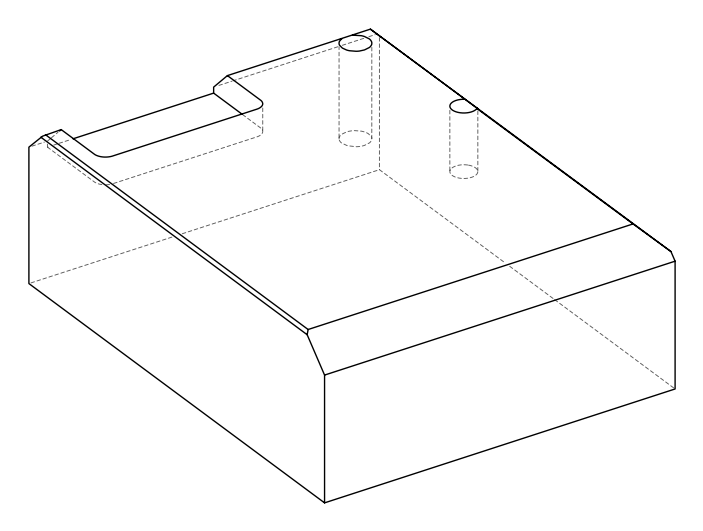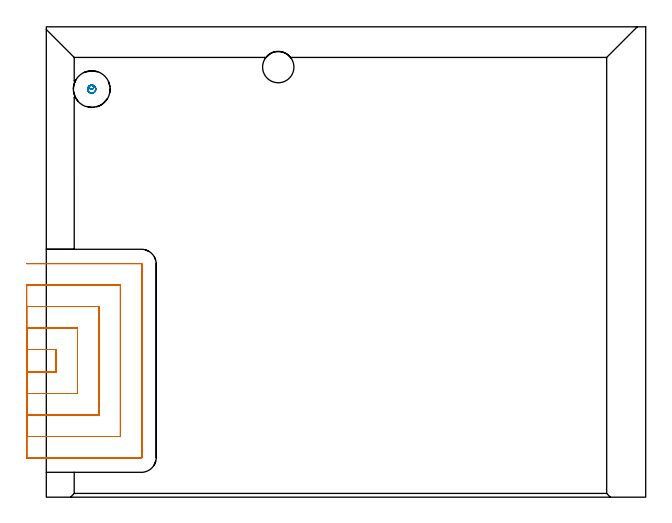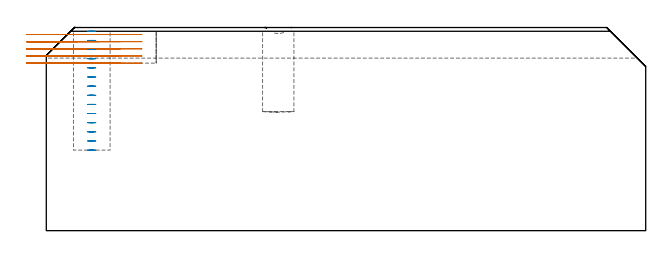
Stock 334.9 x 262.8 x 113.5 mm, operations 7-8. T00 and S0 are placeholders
(PLAN: 8 operations, 2 tool changes, 57.4 min)
(1 INDEXABLE_INSERT_DRILL_BLIND_HOLE_FROM_SOLID | STEP1POCKET | NXT0302_006 | 0.2 min | 11315 mm3)
(2 AREA_MILL | FG_CHAMFER_SURFACE | UGT0205_001 | 0.91 min | 2582 mm3)
(3 AREA_MILL_1 | FG_CHAMFER_SURFACE_1 | UGT0205_001 | 16.75 min | 62425 mm3)
(4 AREA_MILL_2 | FG_CHAMFER_SURFACE_2 | UGT0205_001 | 5.8 min | 15992 mm3)
(5 AREA_MILL_3 | FG_CHAMFER_SURFACE_3 | UGT0205_001 | 2.55 min | 666 mm3)
(6 AREA_MILL_4 | FG_CHAMFER_SURFACE_4 | UGT0205_001 | 17.77 min | 45154 mm3)
(7 MILL_SLOT | SLOT_PARTIAL_RECTANGULAR | NXT0201_012 | Follow Part, ap 4, ae 75% | 12.24 min | 149902 mm3)
(8 MILL_BLIND_HOLE_FROM_SOLID_MATERIAL | STEP1POCKET_1 | NXT0201_012 | Spiral | 1.22 min | 22604 mm3)
(TOOL NXT0302_006 | Index. Insert Drill 17.5mm [880-D1750L25-05] | D17.5 PA176 FL88 Z2)
(TOOL UGT0205_001 | Chamfer Mill 20 x 3 x 45 deg. | D20 FL50 Z2)
(TOOL NXT0201_012 | ENDMILL 16mm [2P460-1600-NA 1630] | D16 FL38 Z6)
(OP 7 MILL_SLOT)
G17 G21 G94 G90
T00 M6
G54
G17 G0 G90 X-11. Y69.883 S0 M3
G43 Z123.596 H1
Z109.597
G94 G1 X-8. Y69.899 F250.
X-7.746 Y69.9 F500.
X5.4
Y82.5
X-7.746
G2 X-8. Y82.501 R48.
G1 X-11. Y82.517 F250.
Y57.878
X-8. Y57.899
X-7.746 Y57.9 F500.
X17.4
Y94.5
X-7.746
X-8. Y94.501
X-11. Y94.522 F250.
Y45.867
X-8. Y45.899
G2 X-7.746 Y45.9 R24. F500.
G1 X29.4
Y106.5
X-7.746
G2 X-8. Y106.501 R24.
G1 X-11. Y106.533 F250.
X-10.999 Y33.834
X-8. Y33.897
G2 X-7.746 Y33.9 R12. F500.
G1 X41.4
Y118.5
X-7.746
G2 X-8. Y118.503 R12.
G1 X-10.999 Y118.566 F250.
X-10.746 Y21.9
X-7.746
X53.1 F500.
G3 X53.4 Y22.2 R0.3
G1 Y130.2
G3 X53.1 Y130.5 R0.3
G1 X-7.746
X-10.746 F250.
G0 X-11. Y69.895 Z105.598
G1 X-8. Y69.9
X-7.926 F500.
X5.4
Y82.5
X-7.927
X-8.
X-11. Y82.505 F250.
Y57.894
X-8. Y57.9
X-7.926 F500.
X17.4
Y94.5
X-7.927
X-8.
X-11. Y94.506 F250.
Y45.891
X-8. Y45.9
X-7.926 F500.
X29.4
Y106.5
X-7.927
X-8.
X-11. Y106.509 F250.
Y33.881
X-8. Y33.9
X-7.926 F500.
X41.4
Y118.5
X-7.927
X-8.
X-11. Y118.518 F250.
X-10.926 Y21.9
X-7.926
X53.1 F500.
G3 X53.4 Y22.2 R0.3
G1 Y130.2
G3 X53.1 Y130.5 R0.3
G1 X-7.927
X-10.927 F250.
G0 X-11. Y69.9 Z101.598
G1 X-8.
X5.4 F500.
Y82.5
X-8.
X-11. F250.
Y57.9
X-8.
X17.4 F500.
Y94.5
X-8.
X-11. F250.
Y45.9
X-8.
X29.4 F500.
Y106.5
X-8.
X-11. F250.
Y33.9
X-8.
X41.4 F500.
Y118.5
X-8.
X-11. F250.
Y21.9
X-8.
X53.1 F500.
G3 X53.4 Y22.2 R0.3
G1 Y130.2
G3 X53.1 Y130.5 R0.3
G1 X-8.
X-11. F250.
G0 Y69.9 Z97.599
G1 X-8.
X5.4 F500.
Y82.5
X-8.
X-11. F250.
Y57.9
X-8.
X17.4 F500.
Y94.5
X-8.
X-11. F250.
Y45.9
X-8.
X29.4 F500.
Y106.5
X-8.
X-11. F250.
Y33.9
X-8.
X41.4 F500.
Y118.5
X-8.
X-11. F250.
Y21.9
X-8.
X53.1 F500.
G3 X53.4 Y22.2 R0.3
G1 Y130.2
G3 X53.1 Y130.5 R0.3
G1 X-8.
X-11. F250.
G0 Y69.9 Z93.6
G1 X-8.
X5.4 F500.
Y82.5
X-8.
X-11. F250.
Y57.9
X-8.
X17.4 F500.
Y94.5
X-8.
X-11. F250.
Y45.9
X-8.
X29.4 F500.
Y106.5
X-8.
X-11. F250.
Y33.9
X-8.
X41.4 F500.
Y118.5
X-8.
X-11. F250.
Y21.9
X-8.
X53.1 F500.
G3 X53.4 Y22.2 R0.3
G1 Y130.2
G3 X53.1 Y130.5 R0.3
G1 X-8.
X-11. F250.
G0 Z123.596
M5
M2
(OP 8 MILL_BLIND_HOLE_FROM_SOLID_MATERIAL)
G17 G21 G94 G90
T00 M6
G54
G17 G0 G90 X25.4 Y228. S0 M3
G43 Z123.5 H1
Z111.393
G94 G3 X26.414 Y229.236 R1.034 F250.
X24.961 Y230.207 R1.236
X23.193 Y227.561 R2.25
X24.961 Y230.207 R-2.25
X24.077 Y228.884 R1.125
X25.4 Y228. R1.125
G0 Z106.286
G3 X26.414 Y229.236 R1.034
X24.961 Y230.207 R1.236
X23.193 Y227.561 R2.25
X24.961 Y230.207 R-2.25
X24.077 Y228.884 R1.125
X25.4 Y228. R1.125
G0 Z101.179
G3 X26.414 Y229.236 R1.034
X24.961 Y230.207 R1.236
X23.193 Y227.561 R2.25
X24.961 Y230.207 R-2.25
X24.077 Y228.884 R1.125
X25.4 Y228. R1.125
G0 Z96.071
G3 X26.414 Y229.236 R1.034
X24.961 Y230.207 R1.236
X23.193 Y227.561 R2.25
X24.961 Y230.207 R-2.25
X24.077 Y228.884 R1.125
X25.4 Y228. R1.125
G0 Z90.964
G3 X26.414 Y229.236 R1.034
X24.961 Y230.207 R1.236
X23.193 Y227.561 R2.25
X24.961 Y230.207 R-2.25
X24.077 Y228.884 R1.125
X25.4 Y228. R1.125
G0 Z85.857
G3 X26.414 Y229.236 R1.034
X24.961 Y230.207 R1.236
X23.193 Y227.561 R2.25
X24.961 Y230.207 R-2.25
X24.077 Y228.884 R1.125
X25.4 Y228. R1.125
G0 Z80.75
G3 X26.414 Y229.236 R1.034
X24.961 Y230.207 R1.236
X23.193 Y227.561 R2.25
X24.961 Y230.207 R-2.25
X24.077 Y228.884 R1.125
X25.4 Y228. R1.125
G0 Z75.643
G3 X26.414 Y229.236 R1.034
X24.961 Y230.207 R1.236
X23.193 Y227.561 R2.25
X24.961 Y230.207 R-2.25
X24.077 Y228.884 R1.125
X25.4 Y228. R1.125
G0 Z70.536
G3 X26.414 Y229.236 R1.034
X24.961 Y230.207 R1.236
X23.193 Y227.561 R2.25
X24.961 Y230.207 R-2.25
X24.077 Y228.884 R1.125
X25.4 Y228. R1.125
G0 Z65.429
G3 X26.414 Y229.236 R1.034
X24.961 Y230.207 R1.236
X23.193 Y227.561 R2.25
X24.961 Y230.207 R-2.25
X24.077 Y228.884 R1.125
X25.4 Y228. R1.125
G0 Z60.321
G3 X26.414 Y229.236 R1.034
X24.961 Y230.207 R1.236
X23.193 Y227.561 R2.25
X24.961 Y230.207 R-2.25
X24.077 Y228.884 R1.125
X25.4 Y228. R1.125
G0 Z55.214
G3 X26.414 Y229.236 R1.034
X24.961 Y230.207 R1.236
X23.193 Y227.561 R2.25
X24.961 Y230.207 R-2.25
X24.077 Y228.884 R1.125
X25.4 Y228. R1.125
G0 Z50.107
G3 X26.414 Y229.236 R1.034
X24.961 Y230.207 R1.236
X23.193 Y227.561 R2.25
X24.961 Y230.207 R-2.25
X24.077 Y228.884 R1.125
X25.4 Y228. R1.125
G0 Z45.
G3 X26.414 Y229.236 R1.034
X24.961 Y230.207 R1.236
X23.193 Y227.561 R2.25
X24.961 Y230.207 R-2.25
X24.077 Y228.884 R1.125
X25.4 Y228. R1.125
G0 Z123.5
M5
M2
